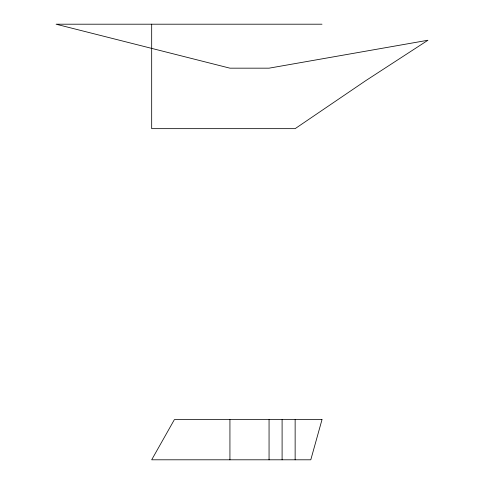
<?xml version="1.0" encoding="UTF-8"?>
<svg xmlns="http://www.w3.org/2000/svg" width="484" height="484" viewBox="0 0 484 484"><rect width="100%" height="100%" fill="white"/><g stroke="black" fill="none" stroke-linecap="round" stroke-linejoin="round"><path stroke-width="0.73" d="M322.005 24.2L56.065 24.2L229.93 68.171L269.056 68.171L427.935 40.251L365.94 80.538L295.137 128.653L151.68 128.653L151.68 24.2M295.137 419.628L295.137 459.8M282.099 419.628L282.099 459.8M269.056 419.628L269.056 459.8M229.93 419.628L229.93 459.8M322.005 419.628L310.788 459.8L151.68 459.8L174.373 419.628L322.005 419.628"/></g></svg>
